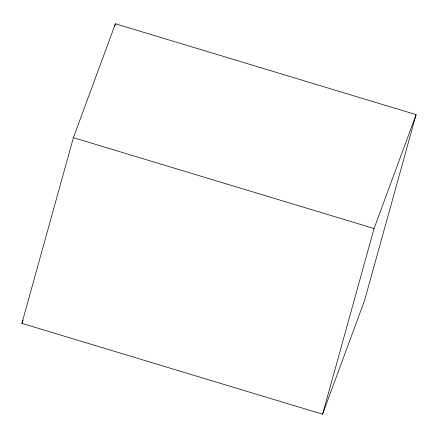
<?xml version="1.0" encoding="UTF-8"?>
<svg xmlns="http://www.w3.org/2000/svg" width="438" height="438" viewBox="0 0 438 438"><rect width="100%" height="100%" fill="white"/><g stroke="black" fill="none" stroke-linecap="round" stroke-linejoin="round"><path stroke-width="0.66" d="M21.9 323.364L73.398 137.674L115.413 23.772L416.1 114.636L364.602 300.326L322.587 414.228L21.9 323.364L23.083 320.162M114.685 26.406L115.413 23.772M322.587 414.228L374.079 228.537L416.1 114.636M73.398 137.674L374.079 228.537"/></g></svg>
